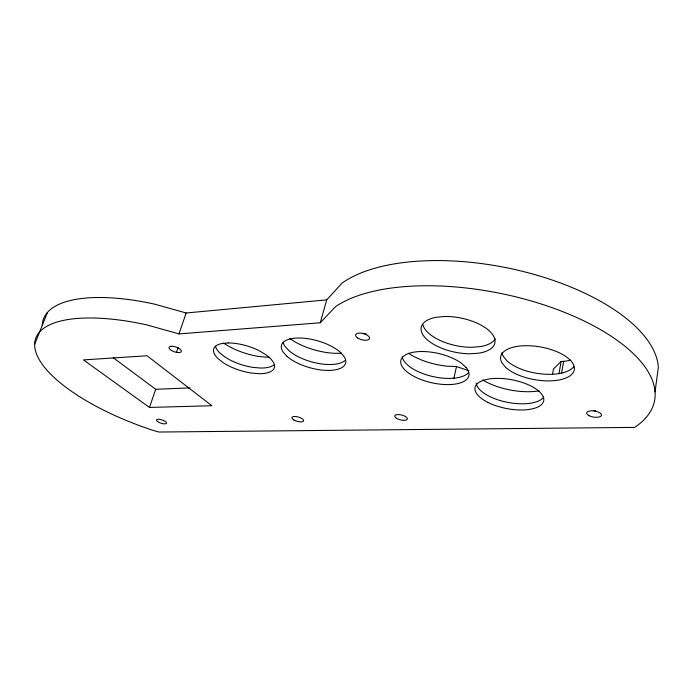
<?xml version="1.0" encoding="UTF-8"?>
<svg xmlns="http://www.w3.org/2000/svg" width="693" height="693" viewBox="0 0 693 693"><rect width="100%" height="100%" fill="white"/><g stroke="black" fill="none" stroke-linecap="round" stroke-linejoin="round"><path stroke-width="1.04" d="M655.041 391.866L658.35 367.169A170.729 77.339 11.2 0 0 650.337 344.334L650.043 343.858A170.729 77.339 11.2 0 0 504.963 267.437A170.729 77.339 11.2 0 0 342.099 283.091L326.706 299.878L320.235 322.773L178.993 333.913L146.899 324.922A139.38 50.035 18.3 0 0 34.685 345.954A139.38 50.035 18.3 0 0 153.422 430.492L158.879 432.034L634.623 427.399A172.444 74.844 11.5 0 0 646.838 369.612L646.526 369.144A172.444 74.844 11.5 0 0 499.627 293.243A172.444 74.844 11.5 0 0 335.542 306.644L320.235 322.773M561.512 373.527L563.634 361.356A47.263 21.925 9.6 0 0 570.694 360.169M558.982 373.614L561.113 361.46L563.634 361.356M552.512 374.289L553.456 368.979L561.113 361.46M453.828 378.707L456.496 366.528L468.789 370.72M176.472 352.365L178.058 347.721M178.993 333.913L186.148 312.993L326.706 299.878M149.454 407.432L211.902 405.734L147.046 355.769L83.463 359.901L149.454 407.432L155.7 389.275L190.038 387.889M34.65 344.265L47.445 312.491M456.496 366.528L447.323 366.216A44.161 19.88 12.5 0 1 408.567 353.265M269.404 357.328L260.247 356.661A40.385 16.918 17.3 0 1 223.674 343.113M186.148 312.993L154.34 304.088A138.254 51.897 18.5 0 0 42.256 325.346M113.202 357.692L155.7 389.275M345.417 360.152A33.203 14.137 15.7 0 1 319.282 363.6A33.203 14.137 15.7 0 1 288.808 350.537L284.996 346.335A33.203 14.137 15.7 0 1 283.186 342.247M274.489 364.449A31.679 12.855 17.2 0 1 260.802 368.044L253.595 367.481A31.679 12.855 17.2 0 1 224.723 356.843L219.811 352.928A31.679 12.855 17.2 0 1 215.462 346.119M543.667 397.124A34.867 14.761 10.9 0 1 506.644 402.165A34.867 14.761 10.9 0 1 476.264 383.186M573.83 366.649A37.275 16.762 9.9 0 1 542.74 374.064A37.275 16.762 9.9 0 1 506.895 360.784L503.231 356.271A37.275 16.762 9.9 0 1 501.975 352.642M468.087 373.103A34.771 15.168 12.6 0 1 431.349 376.212A34.771 15.168 12.6 0 1 402.321 356.886M495.218 338.868A37.535 17.481 11.9 0 1 480.006 346.656L471.569 347.288A37.535 17.481 11.9 0 1 422.869 324.575M341.571 353.205A42.247 18.564 15.7 0 1 289.83 338.496M539.007 390.878A44.187 19.3 10.7 0 1 482.804 380.024M366.06 333.948A7.207 3.24 14.6 0 1 362.448 333.22M595.703 410.871A7.528 3.101 9 0 1 593.771 410.577M170.824 346.301L169.984 346.526A6.488 2.521 18.7 0 0 171.388 350.433A6.488 2.521 18.7 0 0 179.721 352.503A6.488 2.521 18.7 0 0 179.816 348.969L178.586 348.172A6.488 2.521 18.7 0 0 172.366 346.283L170.824 346.301M444.724 316.476L436.062 317.307A37.647 17.325 12 0 0 425.32 337.924A37.647 17.325 12 0 0 470.175 353.794L478.62 353.196A37.647 17.325 12 0 0 490.887 332.449A37.647 17.325 12 0 0 444.724 316.476M228.196 342.957L221.864 343.546A31.757 12.725 17.2 0 0 217.992 358.576L222.921 362.482A31.757 12.725 17.2 0 0 251.871 373.111L259.095 373.692A31.757 12.725 17.2 0 0 273.7 362.742L270.738 358.74L265.887 354.677L259.459 350.857A31.757 12.725 17.2 0 0 228.196 342.957M466.034 367.437L461.235 363.097A34.867 15.029 12.7 0 0 404.054 355.838A34.867 15.029 12.7 0 0 434.45 383.316A34.867 15.029 12.7 0 0 466.034 367.437M287.084 356.427L283.255 352.261A33.29 14.007 15.7 0 1 299.246 337.993A33.29 14.007 15.7 0 1 340.757 352.659L344.36 356.956A33.29 14.007 15.7 0 1 327.746 370.426A33.29 14.007 15.7 0 1 287.084 356.427M505.595 367.29L501.923 362.811A37.379 16.615 10 0 1 543.641 347.574A37.379 16.615 10 0 1 567.879 377.113A37.379 16.615 10 0 1 505.595 367.29M488.115 402.503A34.962 14.622 10.9 0 0 543.459 401.671A34.962 14.622 10.9 0 0 496.509 378.378A34.962 14.622 10.9 0 0 488.115 402.503M157.675 421.621A5.267 1.732 18 0 0 166.277 423.544A5.267 1.732 18 0 0 160.681 419.534A5.267 1.732 18 0 0 157.675 421.621M293.815 419.949A6.124 2.244 15.7 0 0 303.569 421.049A6.124 2.244 15.7 0 0 295.92 416.536A6.124 2.244 15.7 0 0 293.815 419.949M396.387 418.26A6.514 2.521 13.6 0 0 407.112 419.421A6.514 2.521 13.6 0 0 399.575 414.631A6.514 2.521 13.6 0 0 396.387 418.26M589.241 415.774A7.545 3.075 9.1 0 0 601.437 415.601A7.545 3.075 9.1 0 0 591.623 410.802A7.545 3.075 9.1 0 0 589.241 415.774M357.597 337.976A7.225 3.214 14.6 0 0 369.369 338.92A7.225 3.214 14.6 0 0 360.75 333.108A7.225 3.214 14.6 0 0 357.597 337.976"/></g></svg>
